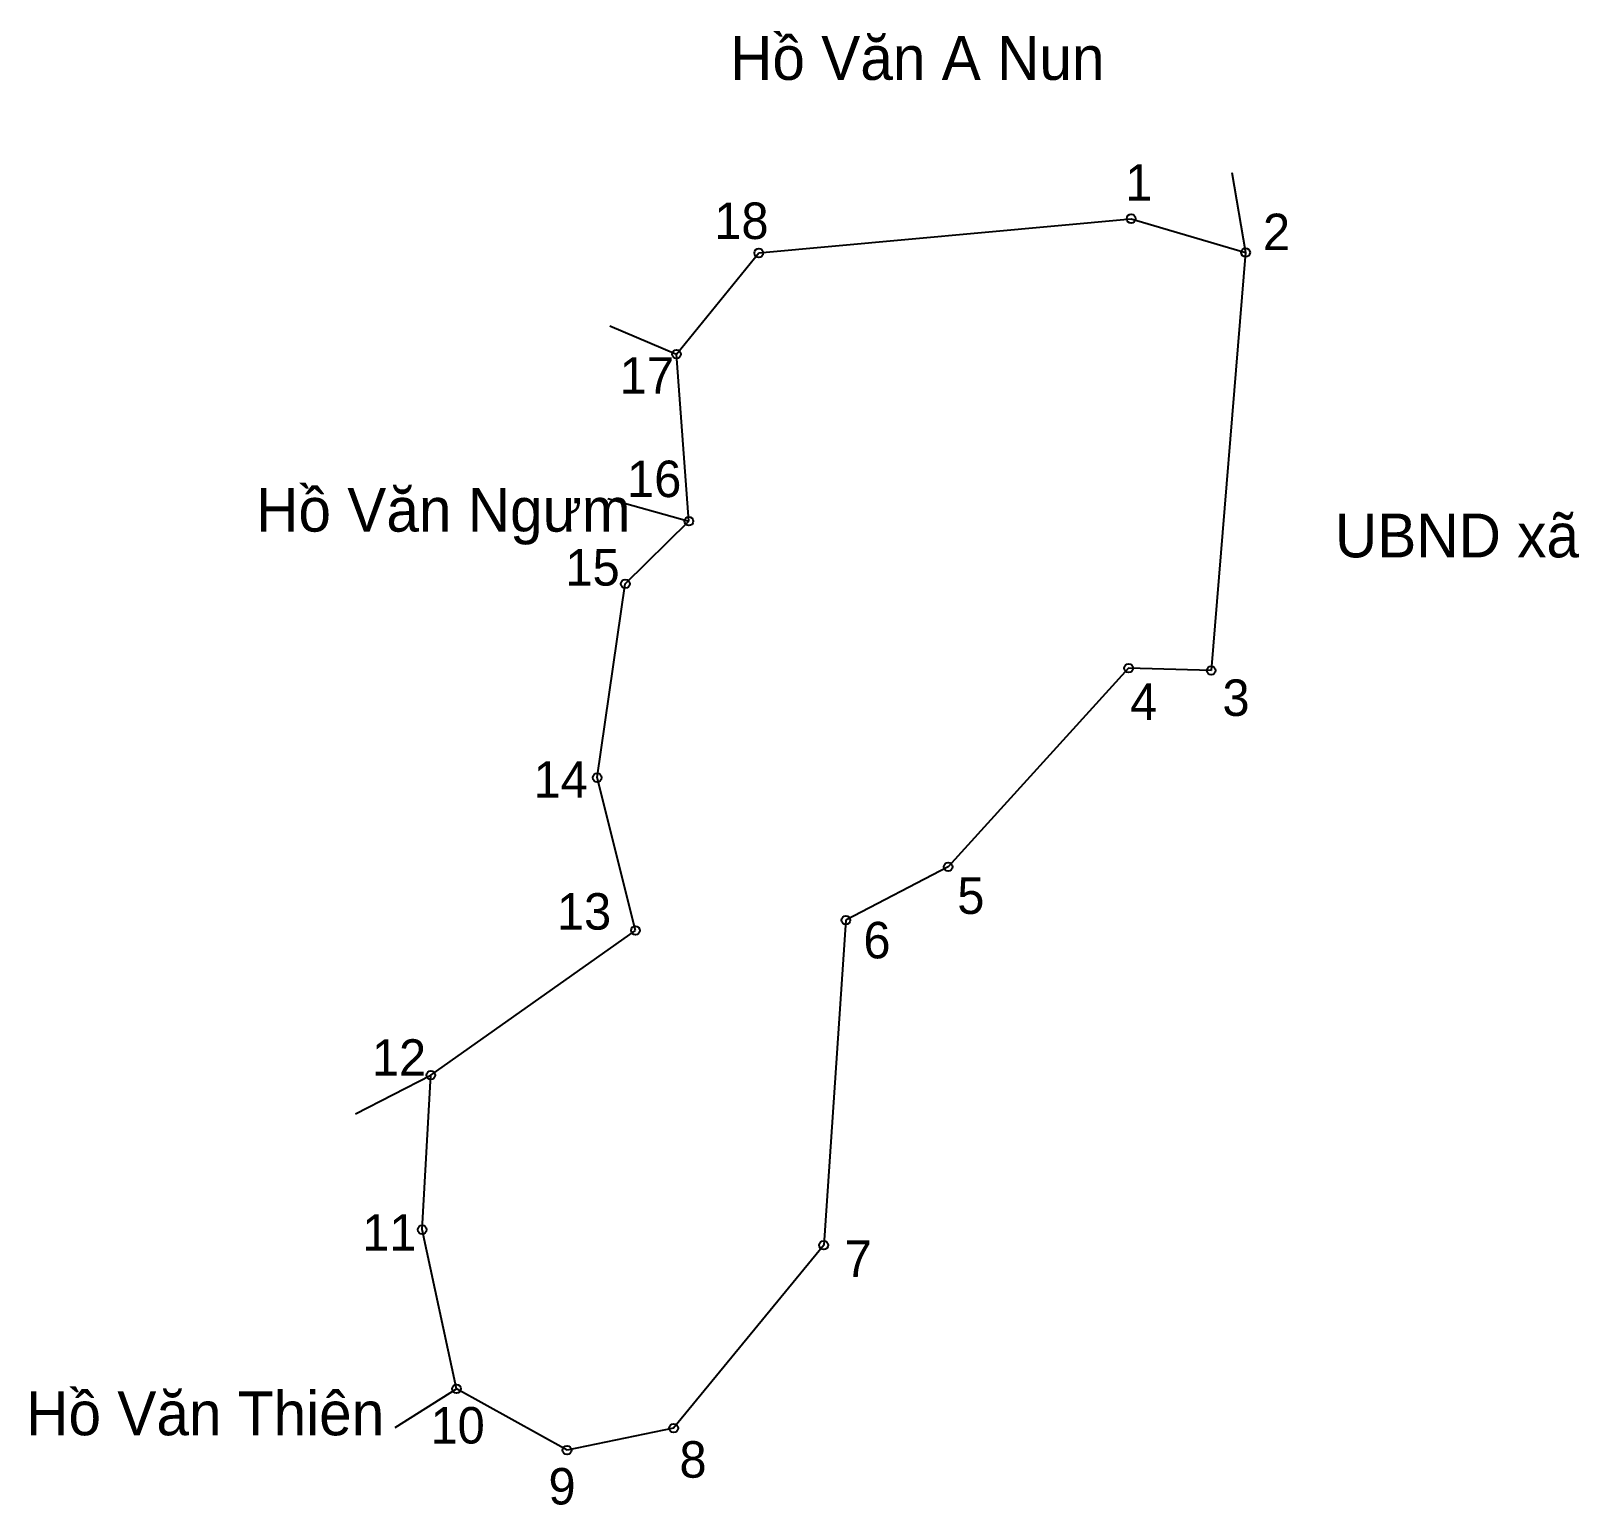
# Model space of a CAD drawing. Extents: x 547413 to 547656, y 1824457 to 1824689.
import ezdxf

# ---------------------------------------------------------------- set-up
doc = ezdxf.new("R2010")
doc.units = 0
for name, color, linetype in [('CanhThua', 7, 'Continuous'), ('MocDinhThua', 7, 'Continuous'), ('RauThua', 7, 'Continuous'), ('SoHieuDinhThua', 7, 'Continuous'), ('TenChuLanCan', 7, 'Continuous')]:
    doc.layers.add(name, color=color, linetype=linetype)

msp = doc.modelspace()

# ---------------------------------------------------------------- linework, layer by layer
at = {"layer": 'CanhThua'}
for p, q in [((547527.04, 1824653.87), (547585.51, 1824659.25)), ((547585.51, 1824659.25), (547603.5, 1824653.93)), ((547514.13, 1824637.98), (547527.04, 1824653.87)), ((547603.5, 1824653.93), (547598.08, 1824588.31)), ((547516.08, 1824611.74), (547514.13, 1824637.98)), ((547506.09, 1824601.91), (547516.08, 1824611.74)), ((547501.66, 1824571.48), (547506.09, 1824601.91)), ((547585.13, 1824588.68), (547556.78, 1824557.48)), ((547598.08, 1824588.31), (547585.13, 1824588.68)), ((547507.67, 1824547.49), (547501.66, 1824571.48)), ((547556.78, 1824557.48), (547540.73, 1824549.1)), ((547540.73, 1824549.1), (547537.24, 1824498.05)), ((547475.54, 1824524.75), (547507.67, 1824547.49)), ((547474.19, 1824500.5), (547475.54, 1824524.75)), ((547479.59, 1824475.5), (547474.19, 1824500.5)), ((547537.24, 1824498.05), (547513.68, 1824469.32)), ((547496.93, 1824465.87), (547479.59, 1824475.5)), ((547513.68, 1824469.32), (547496.93, 1824465.87))]:
    msp.add_line(p, q, dxfattribs=at)
at = {"layer": 'MocDinhThua'}
for centre in [(547585.51, 1824659.25), (547527.04, 1824653.87), (547603.5, 1824653.93), (547514.13, 1824637.98), (547516.08, 1824611.74), (547506.09, 1824601.91), (547585.13, 1824588.68), (547598.08, 1824588.31), (547501.66, 1824571.48), (547556.78, 1824557.48), (547507.67, 1824547.49), (547540.73, 1824549.1), (547475.54, 1824524.75), (547474.19, 1824500.5), (547537.24, 1824498.05), (547479.59, 1824475.5), (547513.68, 1824469.32), (547496.93, 1824465.87)]:
    msp.add_circle(centre, 0.688, dxfattribs=at)
at = {"layer": 'RauThua'}
for p, q in [((547601.31, 1824666.53), (547603.5, 1824653.93)), ((547503.63, 1824642.43), (547514.13, 1824637.98)), ((547503.35, 1824615.3), (547516.08, 1824611.74)), ((547463.72, 1824518.67), (547475.54, 1824524.75)), ((547469.93, 1824469.45), (547479.59, 1824475.5))]:
    msp.add_line(p, q, dxfattribs=at)

# ---------------------------------------------------------------- texts
at = {"layer": 'SoHieuDinhThua'}
for s, height, p in [('1', 5.73, (547584.58, 1824662.08)), ('18', 5.732, (547520.06, 1824656.06)), ('2', 5.73, (547606.22, 1824654.31)), ('17', 5.732, (547505.21, 1824631.77)), ('16', 5.732, (547506.36, 1824615.53)), ('15', 5.732, (547496.68, 1824601.63)), ('3', 5.73, (547599.86, 1824581.17)), ('4', 5.73, (547585.35, 1824580.54)), ('14', 5.732, (547491.67, 1824568.33)), ('5', 5.73, (547558.22, 1824550.08)), ('13', 5.732, (547495.34, 1824547.61)), ('6', 5.73, (547543.48, 1824543.1)), ('12', 5.732, (547466.28, 1824524.66)), ('11', 5.732, (547464.76, 1824497.18)), ('7', 5.73, (547540.53, 1824493.07)), ('10', 5.732, (547475.49, 1824466.91)), ('8', 5.73, (547514.59, 1824461.55)), ('9', 5.73, (547494.02, 1824457.34))]:
    msp.add_text(s, height=height, dxfattribs=at).set_placement(p)
at = {"layer": 'TenChuLanCan'}
for s, height, p in [('Hồ Văn A Nun', 6.8779, (547522.54, 1824681.05)), ('Hồ Văn Ngưm', 6.8779, (547448.11, 1824610.11)), ('UBND xã', 6.878, (547617.53, 1824606.07)), ('Hồ Văn Thiên', 6.8779, (547412, 1824468.21))]:
    msp.add_text(s, height=height, dxfattribs=at).set_placement(p)

doc.saveas('drawing.dxf')
